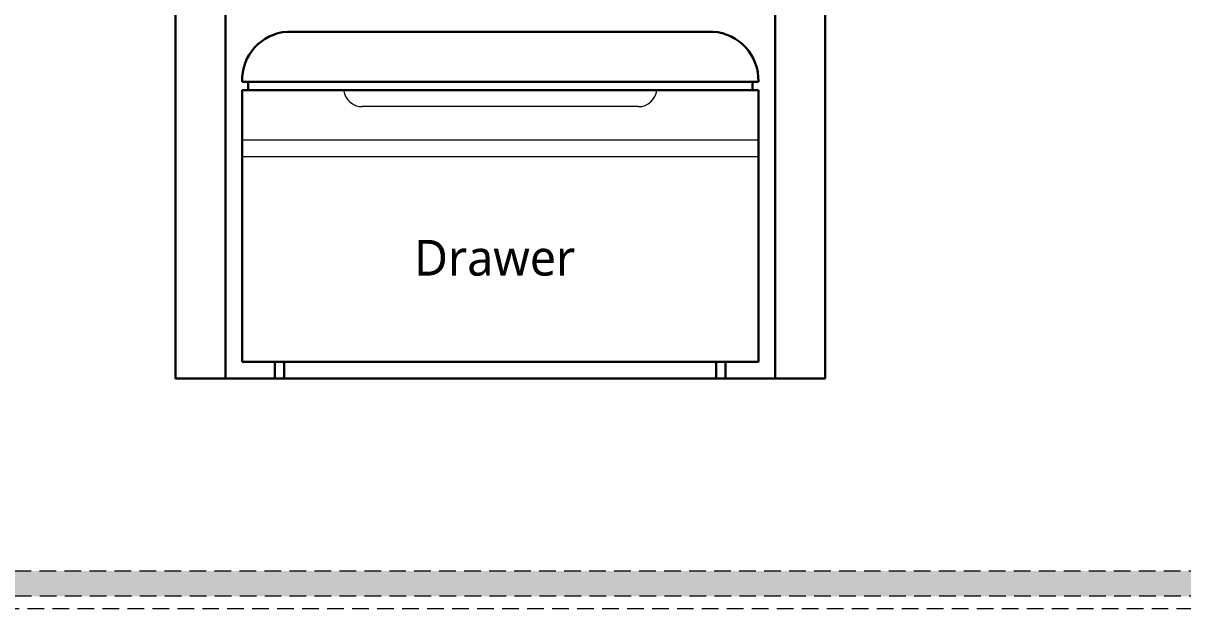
# Model space of a CAD drawing. Header units: millimetres. Extents: x 56222 to 3066687, y -650199 to -121287.
# Drawn here: x 140359.2 to 140428.8, y -185829.8 to -185794.7 of the extents above; entities that cross this region are included whole.
import ezdxf

# ---------------------------------------------------------------- set-up
doc = ezdxf.new("R2010")
doc.units = ezdxf.units.MM
doc.header["$MEASUREMENT"] = 0
doc.linetypes.add('DASHEDX2', pattern=[1.5, 1, -0.5])
for name, color, linetype, lineweight in [('Dimension', 10, 'DASHEDX2', 20), ('FURNITURE', 32, 'Continuous', 9), ('Text', 7, 'Continuous', 15)]:
    doc.layers.add(name, color=color, linetype=linetype, lineweight=lineweight)
doc.styles.get("Standard").update_dxf_attribs({"font": 'arial.ttf', "height": 6})

msp = doc.modelspace()

# ---------------------------------------------------------------- hatches: boundary and pattern name
at = {"layer": 'Dimension', "true_color": 0xd39e00}
h = msp.add_hatch(color=42, dxfattribs=at)
h.paths.add_polyline_path([(140245.891, -185829.085), (140461.692, -185829.085), (140461.692, -185677.188), (140245.891, -185677.188)])
h.paths.add_polyline_path([(140247.405, -185827.57), (140460.177, -185827.57), (140460.177, -185678.702), (140247.405, -185678.702)], flags=16)

# ---------------------------------------------------------------- linework, layer by layer
at = {"layer": 'Dimension', "color": 42, "true_color": 0xd39e00, "elevation": -0.129}
for points in [[(140245.133, -185676.43), (140462.449, -185676.43), (140462.449, -185829.842), (140245.133, -185829.842)], [(140245.891, -185677.188), (140461.692, -185677.188), (140461.692, -185829.085), (140245.891, -185829.085)], [(140247.405, -185678.702), (140460.177, -185678.702), (140460.177, -185827.57), (140247.405, -185827.57)]]:
    msp.add_lwpolyline(points, close=True, dxfattribs=at)
at = {"layer": 'FURNITURE', "lineweight": 30}
for p, q in [((140400.61, -185795.173), (140375.059, -185795.173)), ((140403.336, -185798.173), (140372.333, -185798.173)), ((140372.333, -185815.002), (140372.333, -185798.673)), ((140403.336, -185798.673), (140372.333, -185798.673)), ((140403.336, -185815.002), (140403.336, -185798.673)), ((140372.333, -185815.002), (140403.336, -185815.002))]:
    msp.add_line(p, q, dxfattribs=at)
at = {"layer": 'FURNITURE', "lineweight": 13}
for p, q in [((140396.121, -185799.673), (140379.547, -185799.673)), ((140372.333, -185802.673), (140403.336, -185802.673))]:
    msp.add_line(p, q, dxfattribs=at)
at = {"layer": 'FURNITURE', "lineweight": 30}
for points in [[(140368.335, -185709.002), (140407.336, -185709.002), (140407.336, -185816.002), (140368.335, -185816.002)], [(140374.309, -185816.002), (140374.862, -185816.002), (140374.862, -185815.002), (140374.309, -185815.002)], [(140401.36, -185816.002), (140400.806, -185816.002), (140400.806, -185815.002), (140401.36, -185815.002)]]:
    msp.add_lwpolyline(points, close=True, dxfattribs=at)
for points in [[(140371.335, -185816.002), (140371.331, -185787.994)], [(140404.336, -185787.994), (140404.336, -185816.002)], [(140372.333, -185798.673), (140372.694, -185798.673), (140372.694, -185798.173), (140372.333, -185798.173)], [(140403.336, -185798.673), (140402.974, -185798.673), (140402.974, -185798.173), (140403.336, -185798.173)]]:
    msp.add_lwpolyline(points, dxfattribs=at)
at = {"layer": 'FURNITURE', "lineweight": 13}
msp.add_lwpolyline([(140372.333, -185801.673), (140403.336, -185801.673), (140403.336, -185815.002), (140372.333, -185815.002)], close=True, dxfattribs=at)
at = {"layer": 'FURNITURE', "lineweight": 30}
for centre, start, end in [((140375.247, -185798.083), 93.69744, 181.77939), ((140400.422, -185798.083), 358.22061, 86.30256)]:
    msp.add_arc(centre, 2.916, start, end, dxfattribs=at)
at = {"layer": 'FURNITURE', "lineweight": 13}
for centre, start, end in [((140379.547, -185798.553), 186.16437, 270), ((140396.121, -185798.553), 270, 353.83563)]:
    msp.add_arc(centre, 1.12, start, end, dxfattribs=at)

# ---------------------------------------------------------------- texts
at = {"layer": 'Text', "ltscale": 20, "insert": (140377.949, -185807.679), "char_height": 2.14365, "width": 19.10275, "attachment_point": 1}
msp.add_mtext('\\pxqc;{\\fMalgun Gothic|b0|i0|c0|p34;\\C1;Drawer}', dxfattribs=at)

doc.saveas('drawing.dxf')
